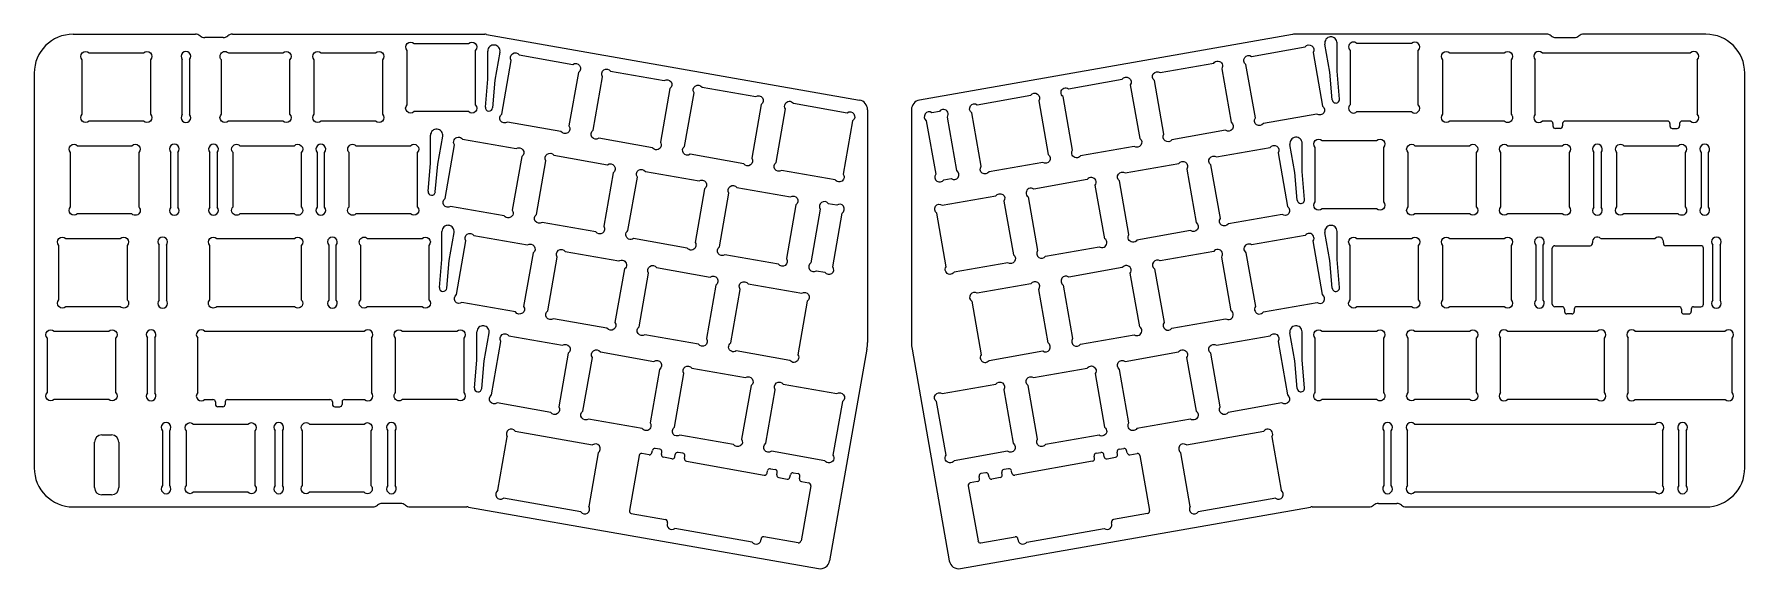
# Model space of a CAD drawing. Header units: millimetres. Extents: x 8 to 359, y 12 to 121.
import ezdxf

# ---------------------------------------------------------------- set-up
doc = ezdxf.new("R2010")
doc.units = ezdxf.units.MM
doc.layers.add('Visible_Pen_No__7', color=7, linetype='Continuous', lineweight=18)

msp = doc.modelspace()

# ---------------------------------------------------------------- linework, layer by layer
for p, q in [((15.7, 121.37), (40.76, 121.37)), ((46.46, 120.67), (42.68, 120.67)), ((48.39, 121.37), (100.13, 121.37)), ((318.01, 121.37), (266.27, 121.37)), ((273.54, 113.61), (272.53, 119.35)), ((273.65, 120.81), (273.62, 120.81)), ((273.67, 120.82), (273.65, 120.81)), ((275.04, 113.78), (275.04, 119.57)), ((319.93, 120.67), (323.71, 120.67)), ((350.7, 121.37), (325.64, 121.37)), ((38.08, 104.9), (38.08, 116.17)), ((39.58, 116.17), (39.58, 104.9)), ((100.77, 112.12), (100.77, 117.91)), ((102.14, 119.16), (102.16, 119.15)), ((102.26, 111.95), (103.28, 117.69)), ((7.7, 113.37), (7.7, 32.33)), ((274.04, 107.92), (273.54, 113.61)), ((275.53, 108.05), (275.04, 113.78)), ((358.7, 32.33), (358.7, 113.37)), ((100.27, 106.39), (100.77, 112.12)), ((101.77, 106.26), (102.26, 111.95)), ((193.44, 105.52), (191.9, 105.25)), ((90.37, 101.89), (90.39, 101.89)), ((190.75, 103.61), (192.69, 92.61)), ((197.02, 93.37), (195.08, 104.37)), ((89.01, 94.85), (89.01, 100.64)), ((90.5, 94.68), (91.51, 100.42)), ((266.38, 93), (265.37, 98.75)), ((266.51, 100.21), (266.49, 100.21)), ((267.88, 93.17), (267.88, 98.96)), ((35.7, 85.85), (35.7, 97.12)), ((37.2, 97.12), (37.2, 85.85)), ((43.73, 85.85), (43.73, 97.12)), ((45.23, 97.12), (45.23, 85.85)), ((65.76, 97.12), (65.76, 85.85)), ((67.26, 85.85), (67.26, 97.12)), ((88.51, 89.12), (89.01, 94.85)), ((327.71, 85.85), (327.71, 97.12)), ((329.21, 97.12), (329.21, 85.85)), ((349.74, 97.12), (349.74, 85.85)), ((351.24, 85.85), (351.24, 97.12)), ((90, 88.99), (90.5, 94.68)), ((194.33, 91.46), (195.87, 91.73)), ((266.88, 87.32), (266.38, 93)), ((268.37, 87.45), (267.88, 93.17)), ((168.99, 85.44), (167.05, 74.44)), ((172.37, 86.28), (170.62, 86.58)), ((171.58, 73.64), (173.52, 84.64)), ((91.35, 75.09), (91.35, 80.89)), ((92.72, 82.13), (92.74, 82.13)), ((273.68, 82.13), (273.65, 82.13)), ((275.04, 75.09), (275.04, 80.88)), ((33.31, 66.8), (33.31, 78.07)), ((34.81, 78.07), (34.81, 66.8)), ((68.14, 78.07), (68.14, 66.8)), ((69.64, 66.8), (69.64, 78.07)), ((92.84, 74.92), (93.86, 80.67)), ((273.55, 74.92), (272.54, 80.67)), ((315.81, 78.07), (315.81, 66.8)), ((317.31, 66.8), (317.31, 78.07)), ((352.12, 66.8), (352.12, 78.07)), ((353.62, 78.07), (353.62, 66.8)), ((90.85, 69.37), (91.35, 75.09)), ((92.35, 69.24), (92.84, 74.92)), ((274.04, 69.24), (273.55, 74.92)), ((275.54, 69.37), (275.04, 75.09)), ((168.19, 72.8), (169.94, 72.49)), ((98.53, 54.48), (98.53, 60.28)), ((99.9, 61.52), (99.92, 61.52)), ((100.02, 54.31), (101.04, 60.06)), ((266.37, 54.31), (265.36, 60.06)), ((266.5, 61.52), (266.48, 61.52)), ((267.86, 54.48), (267.86, 60.28)), ((309.98, 60.38), (328.49, 60.38)), ((336.17, 60.38), (354.69, 60.38)), ((30.93, 47.75), (30.93, 59.02)), ((32.43, 59.02), (32.43, 47.75)), ((178.58, 56.68), (170.92, 13.27)), ((187.82, 56.68), (195.47, 13.27)), ((308.56, 47.8), (308.56, 58.97)), ((329.91, 47.8), (329.91, 58.97)), ((334.76, 47.8), (334.76, 58.97)), ((356.1, 47.8), (356.1, 58.97)), ((98.03, 48.76), (98.53, 54.48)), ((99.53, 48.63), (100.02, 54.31)), ((266.87, 48.63), (266.37, 54.31)), ((268.36, 48.76), (267.86, 54.48)), ((21.57, 39.1), (23.57, 39.1)), ((34, 39.97), (34, 28.7)), ((35.5, 28.7), (35.5, 39.97)), ((57.13, 28.7), (57.13, 39.97)), ((58.63, 39.97), (58.63, 28.7)), ((80.25, 28.7), (80.25, 39.97)), ((81.75, 39.97), (81.75, 28.7)), ((102.81, 27.73), (104.75, 38.73)), ((106.39, 39.88), (122.28, 37.08)), ((244.12, 37.08), (260.01, 39.88)), ((261.65, 38.73), (263.59, 27.73)), ((284.65, 39.97), (284.65, 28.7)), ((286.15, 28.7), (286.15, 39.97)), ((289.51, 28.75), (289.51, 39.92)), ((290.93, 41.33), (340.4, 41.33)), ((341.81, 39.92), (341.81, 28.75)), ((345.18, 28.7), (345.18, 39.97)), ((346.68, 39.97), (346.68, 28.7)), ((20.07, 28.3), (20.07, 37.6)), ((25.07, 37.6), (25.07, 28.3)), ((123.43, 35.44), (121.49, 24.44)), ((244.91, 24.44), (242.97, 35.44)), ((23.57, 26.8), (21.57, 26.8)), ((82.89, 25.03), (79.11, 25.03)), ((119.85, 23.29), (103.96, 26.09)), ((262.44, 26.09), (246.55, 23.29)), ((283.51, 25.03), (287.29, 25.03)), ((340.4, 27.33), (290.93, 27.33)), ((96.82, 24.3), (168.61, 11.65)), ((269.92, 24.33), (281.58, 24.33)), ((289.21, 24.33), (350.7, 24.33))]:
    msp.add_line(p, q)
at = {"linetype": 'Continuous'}
for p, q in [((100.47, 121.34), (177.05, 107.84)), ((265.92, 121.34), (189.35, 107.84)), ((178.7, 105.87), (178.7, 58.07)), ((187.7, 105.87), (187.7, 58.07)), ((328.49, 46.38), (309.98, 46.38)), ((336.17, 46.38), (354.69, 46.38)), ((15.7, 24.33), (77.18, 24.33)), ((84.82, 24.33), (96.47, 24.33)), ((197.79, 11.65), (269.58, 24.3))]:
    msp.add_line(p, q, dxfattribs=at)
at = {"color": 51, "true_color": 0xf7f281}
for p, q in [((315.71, 104.95), (315.71, 116.12)), ((317.12, 117.53), (347.54, 117.53)), ((348.96, 116.12), (348.96, 104.95)), ((318.83, 103.53), (317.12, 103.53)), ((342.83, 103.53), (321.83, 103.53)), ((347.54, 103.53), (345.83, 103.53)), ((329.13, 79.43), (340.3, 79.43)), ((42.66, 60.38), (75.47, 60.38)), ((42.66, 46.38), (44.38, 46.38)), ((47.38, 46.38), (68.38, 46.38)), ((71.38, 46.38), (75.47, 46.38)), ((141.52, 33.69), (157.51, 30.87)), ((224.88, 33.69), (208.89, 30.87)), ((155.02, 17.09), (139.14, 19.89)), ((211.37, 17.09), (227.26, 19.89))]:
    msp.add_line(p, q, dxfattribs=at)
at = {"color": 51, "linetype": 'Continuous', "true_color": 0xf7f281}
for p, q in [((319.33, 103.03), (319.33, 102.53)), ((320.83, 102.03), (319.83, 102.03)), ((321.33, 103.03), (321.33, 102.53)), ((343.33, 103.03), (343.33, 102.53)), ((343.83, 102.03), (344.83, 102.03)), ((345.33, 103.03), (345.33, 102.53)), ((319.21, 65.93), (319.21, 77.43)), ((319.71, 77.93), (326.95, 77.93)), ((349.71, 77.93), (342.48, 77.93)), ((350.21, 65.93), (350.21, 77.43)), ((321.21, 65.43), (319.71, 65.43)), ((321.71, 64.93), (321.71, 64.43)), ((323.21, 63.93), (322.21, 63.93)), ((323.71, 64.93), (323.71, 64.43)), ((345.21, 65.43), (324.21, 65.43)), ((345.71, 64.93), (345.71, 64.43)), ((346.21, 63.93), (347.21, 63.93)), ((347.71, 64.93), (347.71, 64.43)), ((348.21, 65.43), (349.71, 65.43)), ((44.88, 45.88), (44.88, 45.38)), ((46.88, 45.88), (46.88, 45.38)), ((68.88, 45.88), (68.88, 45.38)), ((70.88, 45.88), (70.88, 45.38)), ((46.38, 44.88), (45.38, 44.88)), ((69.38, 44.88), (70.38, 44.88)), ((133.87, 35.03), (132.39, 35.29)), ((134.45, 35.44), (134.54, 35.93)), ((136.1, 36.16), (135.12, 36.34)), ((136.42, 35.09), (136.51, 35.58)), ((139.14, 34.61), (139.23, 35.1)), ((140.79, 35.34), (139.81, 35.51)), ((225.61, 35.34), (226.59, 35.51)), ((227.26, 34.61), (227.17, 35.1)), ((229.98, 35.09), (229.89, 35.58)), ((230.3, 36.16), (231.28, 36.34)), ((231.95, 35.44), (231.86, 35.93)), ((232.53, 35.03), (234, 35.29)), ((131.81, 34.89), (129.82, 23.56)), ((138.56, 34.21), (136.83, 34.51)), ((141.11, 34.26), (141.2, 34.76)), ((158.09, 31.27), (158.17, 31.76)), ((158.75, 32.17), (159.74, 32)), ((207.65, 32.17), (206.66, 32)), ((208.31, 31.27), (208.23, 31.76)), ((225.29, 34.26), (225.2, 34.76)), ((227.84, 34.21), (229.57, 34.51)), ((234.58, 34.89), (236.58, 23.56)), ((160.06, 30.92), (160.14, 31.42)), ((160.46, 30.34), (162.2, 30.04)), ((162.78, 30.44), (162.86, 30.94)), ((163.44, 31.34), (164.43, 31.17)), ((164.75, 30.1), (164.83, 30.59)), ((167.03, 28.68), (165.04, 17.35)), ((165.15, 29.52), (166.63, 29.26)), ((199.36, 28.68), (201.36, 17.35)), ((201.25, 29.52), (199.77, 29.26)), ((201.65, 30.1), (201.57, 30.59)), ((202.96, 31.34), (201.97, 31.17)), ((203.62, 30.44), (203.53, 30.94)), ((205.94, 30.34), (204.2, 30.04)), ((206.34, 30.92), (206.26, 31.42)), ((130.22, 22.98), (137.25, 21.74)), ((236.17, 22.98), (229.15, 21.74)), ((164.46, 16.95), (157.43, 18.19)), ((201.94, 16.95), (208.97, 18.19))]:
    msp.add_line(p, q, dxfattribs=at)
for points in [[(96.8, 105.47), (85.63, 105.47, -1), (84.21, 106.89), (84.21, 118.06, -1), (85.63, 119.47), (96.8, 119.47, -1), (98.21, 118.06), (98.21, 106.89, -1)], [(290.29, 105.47, 1), (291.71, 106.89), (291.71, 118.06, 1), (290.29, 119.47), (279.12, 119.47, 1), (277.71, 118.06), (277.71, 106.89, 1), (279.12, 105.47)], [(18.95, 117.53), (30.13, 117.53, -1), (31.54, 116.12), (31.54, 104.95, -1), (30.13, 103.53), (18.95, 103.53, -1), (17.54, 104.95), (17.54, 116.12, -1)], [(46.11, 104.95), (46.11, 116.12, -1), (47.53, 117.53), (58.7, 117.53, -1), (60.11, 116.12), (60.11, 104.95, -1), (58.7, 103.53), (47.53, 103.53, -1)], [(79.16, 116.12), (79.16, 104.95, -1), (77.75, 103.53), (66.58, 103.53, -1), (65.16, 104.95), (65.16, 116.12, -1), (66.58, 117.53), (77.75, 117.53, -1)], [(103.63, 104.96), (105.57, 115.96, -1), (107.21, 117.11), (118.22, 115.17, -1), (119.36, 113.53), (117.42, 102.53, -1), (115.78, 101.38), (104.78, 103.32, -1)], [(251.36, 114.29), (253.3, 103.29, -1), (252.16, 101.65), (241.15, 99.71, -1), (239.52, 100.86), (237.58, 111.86, -1), (238.72, 113.5), (249.73, 115.44, -1)], [(270.12, 117.6), (272.06, 106.6, -1), (270.92, 104.96), (259.92, 103.02, -1), (258.28, 104.17), (256.34, 115.17, -1), (257.48, 116.81), (268.49, 118.75, -1)], [(310.76, 116.12), (310.76, 104.95, -1), (309.34, 103.53), (298.17, 103.53, -1), (296.76, 104.95), (296.76, 116.12, -1), (298.17, 117.53), (309.34, 117.53, -1)], [(125.97, 113.8), (136.98, 111.86, -1), (138.12, 110.22), (136.18, 99.22, -1), (134.54, 98.07), (123.54, 100.01, -1), (122.4, 101.65), (124.34, 112.65, -1)], [(232.6, 110.99), (234.54, 99.98, -1), (233.4, 98.35), (222.39, 96.41, -1), (220.76, 97.55), (218.82, 108.56, -1), (219.96, 110.19), (230.96, 112.13, -1)], [(141.16, 98.34), (143.1, 109.35, -1), (144.73, 110.49), (155.74, 108.55, -1), (156.88, 106.92), (154.94, 95.91, -1), (153.31, 94.77), (142.3, 96.71, -1)], [(214.64, 95.04), (203.63, 93.1, -1), (202, 94.25), (200.06, 105.25, -1), (201.2, 106.89), (212.2, 108.83, -1), (213.84, 107.68), (215.78, 96.68, -1)], [(163.49, 107.19), (174.5, 105.25, -1), (175.64, 103.61), (173.7, 92.61, -1), (172.07, 91.46), (161.06, 93.4, -1), (159.92, 95.04), (161.86, 106.04, -1)], [(27.74, 84.48), (16.57, 84.48, -1), (15.16, 85.9), (15.16, 97.07, -1), (16.57, 98.48), (27.74, 98.48, -1), (29.16, 97.07), (29.16, 85.9, -1)], [(62.5, 97.07), (62.5, 85.9, -1), (61.08, 84.48), (49.91, 84.48, -1), (48.5, 85.9), (48.5, 97.07, -1), (49.91, 98.48), (61.08, 98.48, -1)], [(84.89, 84.48), (73.72, 84.48, -1), (72.31, 85.9), (72.31, 97.07, -1), (73.72, 98.48), (84.89, 98.48, -1), (86.31, 97.07), (86.31, 85.9, -1)], [(107.73, 96.24), (105.79, 85.24, -1), (104.15, 84.09), (93.15, 86.03, -1), (92, 87.67), (93.94, 98.67, -1), (95.58, 99.82), (106.58, 97.88, -1)], [(262.95, 96.99), (264.89, 85.99, -1), (263.74, 84.35), (252.74, 82.41, -1), (251.1, 83.56), (249.16, 94.56, -1), (250.31, 96.2), (261.31, 98.14, -1)], [(284.56, 98.13), (284.56, 86.96, -1), (283.15, 85.54), (271.98, 85.54, -1), (270.56, 86.96), (270.56, 98.13, -1), (271.98, 99.54), (283.15, 99.54, -1)], [(302.2, 84.48), (291.03, 84.48, -1), (289.61, 85.9), (289.61, 97.07, -1), (291.03, 98.48), (302.2, 98.48, -1), (303.61, 97.07), (303.61, 85.9, -1)], [(322.66, 97.07), (322.66, 85.9, -1), (321.25, 84.48), (310.08, 84.48, -1), (308.66, 85.9), (308.66, 97.07, -1), (310.08, 98.48), (321.25, 98.48, -1)], [(333.89, 98.48), (345.06, 98.48, -1), (346.48, 97.07), (346.48, 85.9, -1), (345.06, 84.48), (333.89, 84.48, -1), (332.48, 85.9), (332.48, 97.07, -1)], [(126.49, 92.93), (124.55, 81.93, -1), (122.91, 80.78), (111.91, 82.72, -1), (110.76, 84.36), (112.7, 95.36, -1), (114.34, 96.51), (125.34, 94.57, -1)], [(244.19, 93.69), (246.13, 82.68, -1), (244.98, 81.05), (233.98, 79.11, -1), (232.34, 80.25), (230.4, 91.25, -1), (231.55, 92.89), (242.55, 94.83, -1)], [(141.67, 77.47), (130.67, 79.41, -1), (129.53, 81.05), (131.46, 92.05, -1), (133.1, 93.2), (144.11, 91.26, -1), (145.25, 89.62), (143.31, 78.62, -1)], [(226.22, 77.74, 1), (227.37, 79.38), (225.43, 90.38, 1), (223.79, 91.52), (212.79, 89.58, 1), (211.64, 87.95), (213.58, 76.94, 1), (215.22, 75.8)], [(164.01, 86.31), (162.07, 75.31, -1), (160.43, 74.17), (149.43, 76.11, -1), (148.29, 77.74), (150.23, 88.75, -1), (151.86, 89.89), (162.87, 87.95, -1)], [(207.46, 74.43), (196.46, 72.49, -1), (194.82, 73.64), (192.88, 84.64, -1), (194.03, 86.28), (205.03, 88.22, -1), (206.67, 87.07), (208.61, 76.07, -1)], [(14.19, 79.43), (25.36, 79.43, -1), (26.78, 78.02), (26.78, 66.85, -1), (25.36, 65.43), (14.19, 65.43, -1), (12.78, 66.85), (12.78, 78.02, -1)], [(62.5, 78.02), (62.5, 66.85, -1), (61.08, 65.43), (45.15, 65.43, -1), (43.73, 66.85), (43.73, 78.02, -1), (45.15, 79.43), (61.08, 79.43, -1)], [(74.69, 66.85), (74.69, 78.02, -1), (76.1, 79.43), (87.27, 79.43, -1), (88.69, 78.02), (88.69, 66.85, -1), (87.27, 65.43), (76.1, 65.43, -1)], [(110.05, 76.49), (108.11, 65.48, -1), (106.47, 64.34), (95.47, 66.28, -1), (94.32, 67.91), (96.26, 78.92, -1), (97.9, 80.06), (108.9, 78.12, -1)], [(256.35, 76.49), (258.29, 65.48, 1), (259.92, 64.34), (270.93, 66.28, 1), (272.07, 67.91), (270.13, 78.92, 1), (268.5, 80.06), (257.49, 78.12, 1)], [(277.71, 66.85), (277.71, 78.02, -1), (279.12, 79.43), (290.29, 79.43, -1), (291.71, 78.02), (291.71, 66.85, -1), (290.29, 65.43), (279.12, 65.43, -1)], [(296.76, 66.85), (296.76, 78.02, -1), (298.17, 79.43), (309.34, 79.43, -1), (310.76, 78.02), (310.76, 66.85, -1), (309.34, 65.43), (298.17, 65.43, -1)], [(125.23, 61.03), (114.23, 62.97, -1), (113.08, 64.61), (115.02, 75.61, -1), (116.66, 76.76), (127.66, 74.82, -1), (128.81, 73.18), (126.87, 62.18, -1)], [(131.84, 61.3), (133.78, 72.3, -1), (135.42, 73.45), (146.43, 71.51, -1), (147.57, 69.87), (145.63, 58.87, -1), (143.99, 57.72), (132.99, 59.66, -1)], [(234.55, 61.3), (232.61, 72.3, 1), (230.97, 73.45), (219.97, 71.51, 1), (218.83, 69.87), (220.77, 58.87, 1), (222.4, 57.72), (233.41, 59.66, 1)], [(241.16, 61.03), (252.17, 62.97, 1), (253.31, 64.61), (251.37, 75.61, 1), (249.73, 76.76), (238.73, 74.82, 1), (237.59, 73.18), (239.53, 62.18, 1)], [(162.75, 54.41), (151.75, 56.35, -1), (150.61, 57.99), (152.55, 68.99, -1), (154.18, 70.14), (165.19, 68.2, -1), (166.33, 66.56), (164.39, 55.56, -1)], [(203.64, 54.41), (214.64, 56.35, 1), (215.79, 57.99), (213.85, 68.99, 1), (212.21, 70.14), (201.21, 68.2, 1), (200.06, 66.56), (202, 55.56, 1)], [(11.81, 60.38), (22.98, 60.38, -1), (24.4, 58.97), (24.4, 47.8, -1), (22.98, 46.38), (11.81, 46.38, -1), (10.4, 47.8), (10.4, 58.97, -1)], [(95.83, 58.97), (95.83, 47.8, -1), (94.42, 46.38), (83.25, 46.38, -1), (81.83, 47.8), (81.83, 58.97, -1), (83.25, 60.38), (94.42, 60.38, -1)], [(113.68, 43.72), (102.68, 45.66, -1), (101.53, 47.3), (103.47, 58.3, -1), (105.11, 59.45), (116.11, 57.51, -1), (117.26, 55.87), (115.32, 44.87, -1)], [(250.29, 57.51), (261.29, 59.45, -1), (262.93, 58.3), (264.87, 47.3, -1), (263.72, 45.66), (252.72, 43.72, -1), (251.08, 44.87), (249.14, 55.87, -1)], [(283.15, 46.38), (271.98, 46.38, -1), (270.56, 47.8), (270.56, 58.97, -1), (271.98, 60.38), (283.15, 60.38, -1), (284.56, 58.97), (284.56, 47.8, -1)], [(303.61, 58.97), (303.61, 47.8, -1), (302.2, 46.38), (291.03, 46.38, -1), (289.61, 47.8), (289.61, 58.97, -1), (291.03, 60.38), (302.2, 60.38, -1)], [(132.44, 40.41), (121.44, 42.35, -1), (120.29, 43.99), (122.23, 54.99, -1), (123.87, 56.14), (134.87, 54.2, -1), (136.02, 52.56), (134.08, 41.56, -1)], [(244.17, 54.99), (246.11, 43.99, -1), (244.96, 42.35), (233.96, 40.41, -1), (232.32, 41.56), (230.38, 52.56, -1), (231.53, 54.2), (242.53, 56.14, -1)], [(139.05, 40.68), (140.99, 51.69, -1), (142.63, 52.83), (153.63, 50.89, -1), (154.78, 49.25), (152.84, 38.25, -1), (151.2, 37.11), (140.2, 39.05, -1)], [(226.2, 39.05), (215.2, 37.11, -1), (213.56, 38.25), (211.62, 49.25, -1), (212.77, 50.89), (223.77, 52.83, -1), (225.41, 51.69), (227.35, 40.68, -1)], [(157.81, 37.38), (159.75, 48.38, -1), (161.39, 49.53), (172.39, 47.59, -1), (173.54, 45.95), (171.6, 34.95, -1), (169.96, 33.8), (158.96, 35.74, -1)], [(194.8, 34.95), (192.86, 45.95, -1), (194.01, 47.59), (205.01, 49.53, -1), (206.65, 48.38), (208.59, 37.38, -1), (207.44, 35.74), (196.44, 33.8, -1)], [(38.97, 28.75), (38.97, 39.92, -1), (40.38, 41.33), (51.56, 41.33, -1), (52.97, 39.92), (52.97, 28.75, -1), (51.56, 27.33), (40.38, 27.33, -1)], [(76.78, 39.92), (76.78, 28.75, -1), (75.37, 27.33), (64.2, 27.33, -1), (62.78, 28.75), (62.78, 39.92, -1), (64.2, 41.33), (75.37, 41.33, -1)]]:
    msp.add_lwpolyline(points, format="xyb", close=True)
for centre, radius, start, end in [((15.7, 113.37), 8, 90, 180), ((40.76, 119.87), 1.5, 50.0556, 90.0001), ((42.68, 122.17), 1.5, 230.0556, 270.0001), ((46.46, 122.17), 1.5, 270.0001, 309.9446), ((48.39, 119.87), 1.5, 90.0001, 129.9446), ((273.76, 119.57), 1.25, 95.2061, 190), ((273.79, 119.57), 1.25, 0, 95.2061), ((318.01, 119.87), 1.5, 50.0555, 90), ((319.93, 122.17), 1.5, 230.0555, 270), ((323.71, 122.17), 1.5, 270, 309.9445), ((325.64, 119.87), 1.5, 90, 129.9445), ((350.7, 113.37), 8, 0, 90), ((38.83, 116.83), 1, 318.5904, 221.4096), ((102.02, 117.91), 1.25, 84.7939, 180), ((102.04, 117.91), 1.25, 350, 84.7939), ((101.02, 106.33), 0.75, 175.0198, 355.0198), ((191.33, 104.43), 1, 55, 235), ((194.26, 104.94), 1, 325, 145), ((274.79, 107.99), 0.75, 184.9802, 4.9802), ((38.83, 104.24), 1, 138.5904, 41.4096), ((90.26, 100.64), 1.25, 84.7939, 180), ((90.28, 100.64), 1.25, 350, 84.7939), ((36.45, 97.78), 1, 318.5904, 221.4096), ((44.48, 97.78), 1, 318.5904, 221.4096), ((66.51, 97.78), 1, 318.5904, 221.4096), ((266.6, 98.96), 1.25, 95.2061, 190), ((266.63, 98.96), 1.25, 0, 95.2061), ((328.46, 97.78), 1, 318.5904, 221.4096), ((350.49, 97.78), 1, 318.5904, 221.4096), ((193.51, 92.03), 1, 145, 325), ((196.45, 92.55), 1, 235, 55), ((89.26, 89.06), 0.75, 175.0198, 355.0198), ((36.45, 85.19), 1, 138.5904, 41.4096), ((44.48, 85.19), 1, 138.5904, 41.4096), ((66.51, 85.19), 1, 138.5904, 41.4096), ((169.81, 86.01), 1, 35, 215), ((172.94, 85.46), 1, 305, 125), ((267.63, 87.38), 0.75, 184.9802, 4.9802), ((328.46, 85.19), 1, 138.5904, 41.4096), ((350.49, 85.19), 1, 138.5904, 41.4096), ((92.6, 80.89), 1.25, 84.7939, 180), ((92.62, 80.88), 1.25, 350, 84.7939), ((273.77, 80.88), 1.25, 95.2061, 190), ((273.79, 80.88), 1.25, 0, 95.2061), ((34.06, 78.73), 1, 318.5904, 221.4096), ((68.89, 78.73), 1, 318.5904, 221.4096), ((316.56, 78.73), 1, 318.5904, 221.4096), ((352.87, 78.73), 1, 318.5904, 221.4096), ((167.62, 73.62), 1, 125, 305), ((170.76, 73.06), 1, 215, 35), ((34.06, 66.14), 1, 138.5904, 41.4096), ((68.89, 66.14), 1, 138.5904, 41.4096), ((91.6, 69.3), 0.75, 175.0198, 355.0198), ((274.79, 69.3), 0.75, 184.9802, 4.9802), ((316.56, 66.14), 1, 138.5904, 41.4096), ((352.87, 66.14), 1, 138.5904, 41.4096), ((31.68, 59.68), 1, 318.5904, 221.4096), ((99.78, 60.28), 1.25, 84.7939, 180), ((99.81, 60.27), 1.25, 350, 84.7939), ((266.59, 60.27), 1.25, 95.2061, 190), ((266.61, 60.28), 1.25, 0, 95.2061), ((309.27, 59.68), 1, 45, 225), ((329.2, 59.68), 1, 315, 135), ((335.47, 59.68), 1, 45, 225), ((355.39, 59.68), 1, 315, 135), ((170.7, 58.07), 8, 350, 0), ((195.7, 58.07), 8, 180, 190), ((31.68, 47.09), 1, 138.5904, 41.4096), ((98.78, 48.69), 0.75, 175.0198, 355.0198), ((267.62, 48.69), 0.75, 184.9802, 4.9802), ((309.27, 47.09), 1, 135, 315), ((329.2, 47.09), 1, 225, 45), ((335.47, 47.09), 1, 135, 315), ((355.39, 47.09), 1, 225, 45), ((21.57, 37.6), 1.5, 90, 180), ((23.57, 37.6), 1.5, 0, 90), ((34.75, 40.63), 1, 318.5904, 221.4096), ((57.88, 40.63), 1, 318.5904, 221.4096), ((81, 40.63), 1, 318.5904, 221.4096), ((105.57, 39.31), 1, 35, 215), ((260.83, 39.31), 1, 325, 145), ((285.4, 40.63), 1, 318.5904, 221.4096), ((290.22, 40.63), 1, 45, 225), ((341.11, 40.63), 1, 315, 135), ((345.93, 40.63), 1, 318.5904, 221.4096), ((122.85, 36.26), 1, 305, 125), ((243.54, 36.26), 1, 55, 235), ((15.7, 32.33), 8, 180, 270), ((350.7, 32.33), 8, 270, 0), ((21.57, 28.3), 1.5, 180, 270), ((23.57, 28.3), 1.5, 270, 0), ((34.75, 28.04), 1, 138.5904, 41.4096), ((57.88, 28.04), 1, 138.5904, 41.4096), ((81, 28.04), 1, 138.5904, 41.4096), ((285.4, 28.04), 1, 138.5904, 41.4096), ((290.22, 28.04), 1, 135, 315), ((341.11, 28.04), 1, 225, 45), ((345.93, 28.04), 1, 138.5904, 41.4096), ((77.18, 25.83), 1.5, 270, 309.9445), ((79.11, 23.53), 1.5, 90, 129.9445), ((82.89, 23.53), 1.5, 50.0555, 90), ((84.82, 25.83), 1.5, 230.0555, 270), ((103.39, 26.91), 1, 125, 305), ((263.01, 26.91), 1, 235, 55), ((281.58, 25.83), 1.5, 270, 309.9445), ((283.51, 23.53), 1.5, 90, 129.9445), ((287.29, 23.53), 1.5, 50.0555, 90), ((289.21, 25.83), 1.5, 230.0555, 270), ((96.47, 22.33), 2, 80, 90), ((120.67, 23.86), 1, 215, 35), ((245.73, 23.86), 1, 145, 325), ((168.95, 13.62), 2, 260, 350), ((197.44, 13.62), 2, 190, 280)]:
    msp.add_arc(centre, radius, start, end)
at = {"linetype": 'Continuous'}
for centre, start, end in [((100.13, 119.37), 80, 90), ((266.27, 119.37), 90, 100), ((176.7, 105.87), 0, 80), ((189.7, 105.87), 100, 180), ((269.92, 22.33), 90, 100)]:
    msp.add_arc(centre, 2, start, end, dxfattribs=at)
at = {"color": 51, "true_color": 0xf7f281}
for centre, radius, start, end in [((316.42, 116.83), 1, 45, 225), ((348.25, 116.83), 1, 315, 135), ((316.42, 104.24), 1, 135, 315), ((348.25, 104.24), 1, 225, 45), ((326.95, 78.43), 0.5, 270, 11.26), ((328.42, 78.73), 1, 45, 191.26), ((341.01, 78.73), 1, 348.74, 135), ((342.48, 78.43), 0.5, 168.74, 270), ((41.96, 59.68), 1, 45, 225), ((76.18, 59.68), 1, 315, 135), ((41.96, 47.09), 1, 135, 315), ((76.18, 47.09), 1, 225, 45), ((138.56, 20.71), 1, 158.7402, 305), ((227.84, 20.71), 1, 235, 21.2598), ((155.84, 17.66), 1, 215, 1.2603), ((210.55, 17.66), 1, 178.7397, 325)]:
    msp.add_arc(centre, radius, start, end, dxfattribs=at)
at = {"color": 51, "linetype": 'Continuous', "true_color": 0xf7f281}
for centre, start, end in [((318.83, 103.03), 360, 90), ((319.83, 102.53), 180, 270), ((320.83, 102.53), 270, 360), ((321.83, 103.03), 90, 180), ((342.83, 103.03), 0, 90), ((343.83, 102.53), 180, 270), ((344.83, 102.53), 270, 0), ((345.83, 103.03), 90, 180), ((319.71, 77.43), 90, 180), ((349.71, 77.43), 0, 90), ((319.71, 65.93), 180, 270), ((321.21, 64.93), 360, 90), ((322.21, 64.43), 180, 270), ((323.21, 64.43), 270, 360), ((324.21, 64.93), 90, 180), ((345.21, 64.93), 0, 90), ((346.21, 64.43), 180, 270), ((347.21, 64.43), 270, 0), ((348.21, 64.93), 90, 180), ((349.71, 65.93), 270, 0), ((44.38, 45.88), 360, 90), ((47.38, 45.88), 90, 180), ((68.38, 45.88), 0, 90), ((71.38, 45.88), 90, 180), ((45.38, 45.38), 180, 270), ((46.38, 45.38), 270, 360), ((69.38, 45.38), 180, 270), ((70.38, 45.38), 270, 0), ((132.31, 34.8), 80, 170), ((133.96, 35.53), 260, 350), ((135.03, 35.84), 80, 170), ((136.01, 35.67), 350, 80), ((139.72, 35.02), 80, 170), ((140.7, 34.84), 350, 80), ((225.69, 34.84), 100, 190), ((226.68, 35.02), 10, 100), ((230.38, 35.67), 100, 190), ((231.37, 35.84), 10, 100), ((232.44, 35.53), 190, 280), ((234.09, 34.8), 10, 100), ((136.91, 35), 170, 260), ((138.65, 34.7), 260, 350), ((141.6, 34.18), 170, 260), ((158.66, 31.68), 80, 170), ((159.65, 31.5), 350, 80), ((206.75, 31.5), 100, 190), ((207.73, 31.68), 10, 100), ((224.8, 34.18), 280, 10), ((227.75, 34.7), 190, 280), ((229.49, 35), 280, 10), ((157.59, 31.36), 260, 350), ((160.55, 30.84), 170, 260), ((162.28, 30.53), 260, 350), ((163.36, 30.85), 80, 170), ((164.34, 30.68), 350, 80), ((165.24, 30.01), 170, 260), ((166.54, 28.76), 350, 80), ((199.86, 28.76), 100, 190), ((201.16, 30.01), 280, 10), ((202.06, 30.68), 100, 190), ((203.04, 30.85), 10, 100), ((204.11, 30.53), 190, 280), ((205.85, 30.84), 280, 10), ((208.8, 31.36), 190, 280), ((130.31, 23.48), 170, 260), ((137.16, 21.25), 338.7402, 80), ((229.23, 21.25), 100, 201.2598), ((236.09, 23.48), 280, 10), ((157.34, 17.69), 80, 181.2603), ((209.05, 17.69), 358.7397, 100), ((164.54, 17.44), 260, 350), ((201.85, 17.44), 190, 280)]:
    msp.add_arc(centre, 0.5, start, end, dxfattribs=at)
at = {"layer": 'Visible_Pen_No__7', "color": 51, "linetype": 'Continuous', "lineweight": 18, "true_color": 0xf7f281}
for p, q in [((41.25, 47.8), (41.25, 58.97)), ((76.88, 58.97), (76.88, 47.8))]:
    msp.add_line(p, q, dxfattribs=at)

doc.saveas('drawing.dxf')
